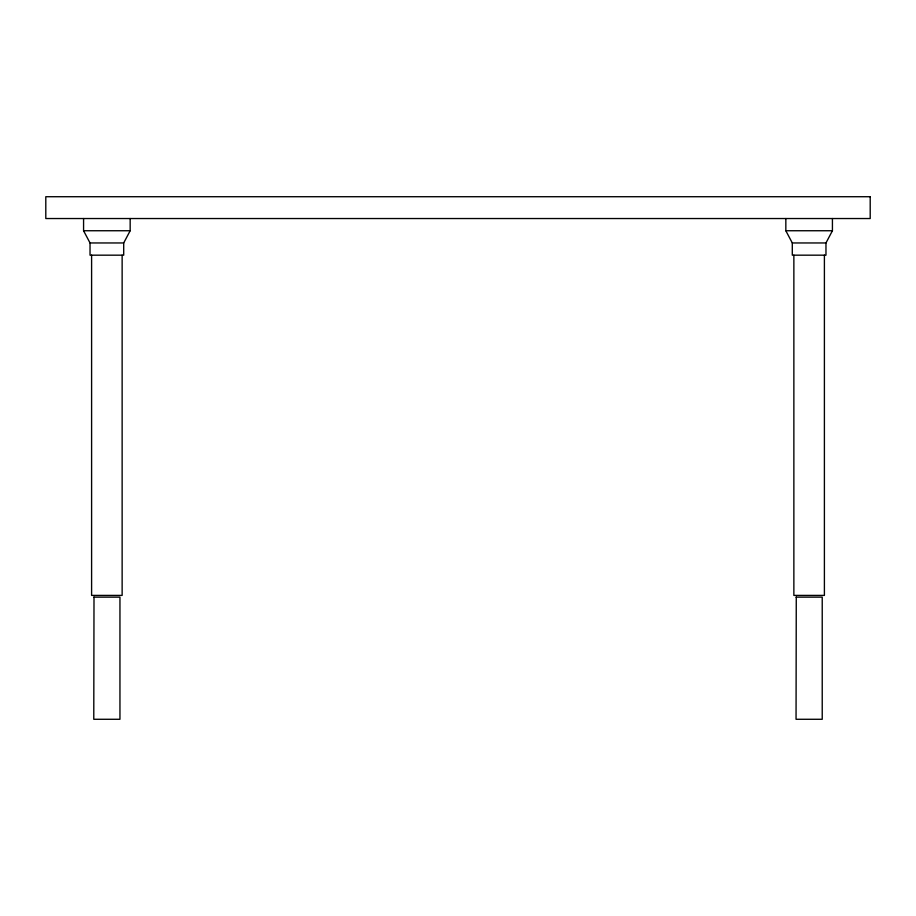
<?xml version="1.0" encoding="UTF-8"?>
<svg xmlns="http://www.w3.org/2000/svg" width="916" height="916" viewBox="0 0 916 916"><rect width="100%" height="100%" fill="white"/><g stroke="black" fill="none" stroke-linecap="round" stroke-linejoin="round"><path stroke-width="1.37" d="M94.004 597.14L93.776 719.278L119.95 719.278L119.95 597.14L93.776 597.14M796.267 597.14L796.05 719.278L822.225 719.278L822.225 597.14L796.05 597.14M83.574 218.535L83.574 230.74L90.031 242.958L90.031 255.175L123.706 255.175L123.706 242.958L130.164 230.74L130.164 218.535M785.836 218.535L785.836 230.74L792.294 242.958L792.294 255.175L825.969 255.175L825.969 242.958L832.426 230.74L832.426 218.535M83.574 230.74L130.164 230.74M785.836 230.74L832.426 230.74M90.031 242.958L123.706 242.958M792.294 242.958L825.969 242.958M824.4 255.175L824.4 595.4L793.863 595.4L793.863 255.175M122.137 255.175L122.137 595.4L91.6 595.4L91.6 255.175M870.2 196.722L45.8 196.722L45.8 218.535L870.2 218.535L870.2 196.722"/></g></svg>
